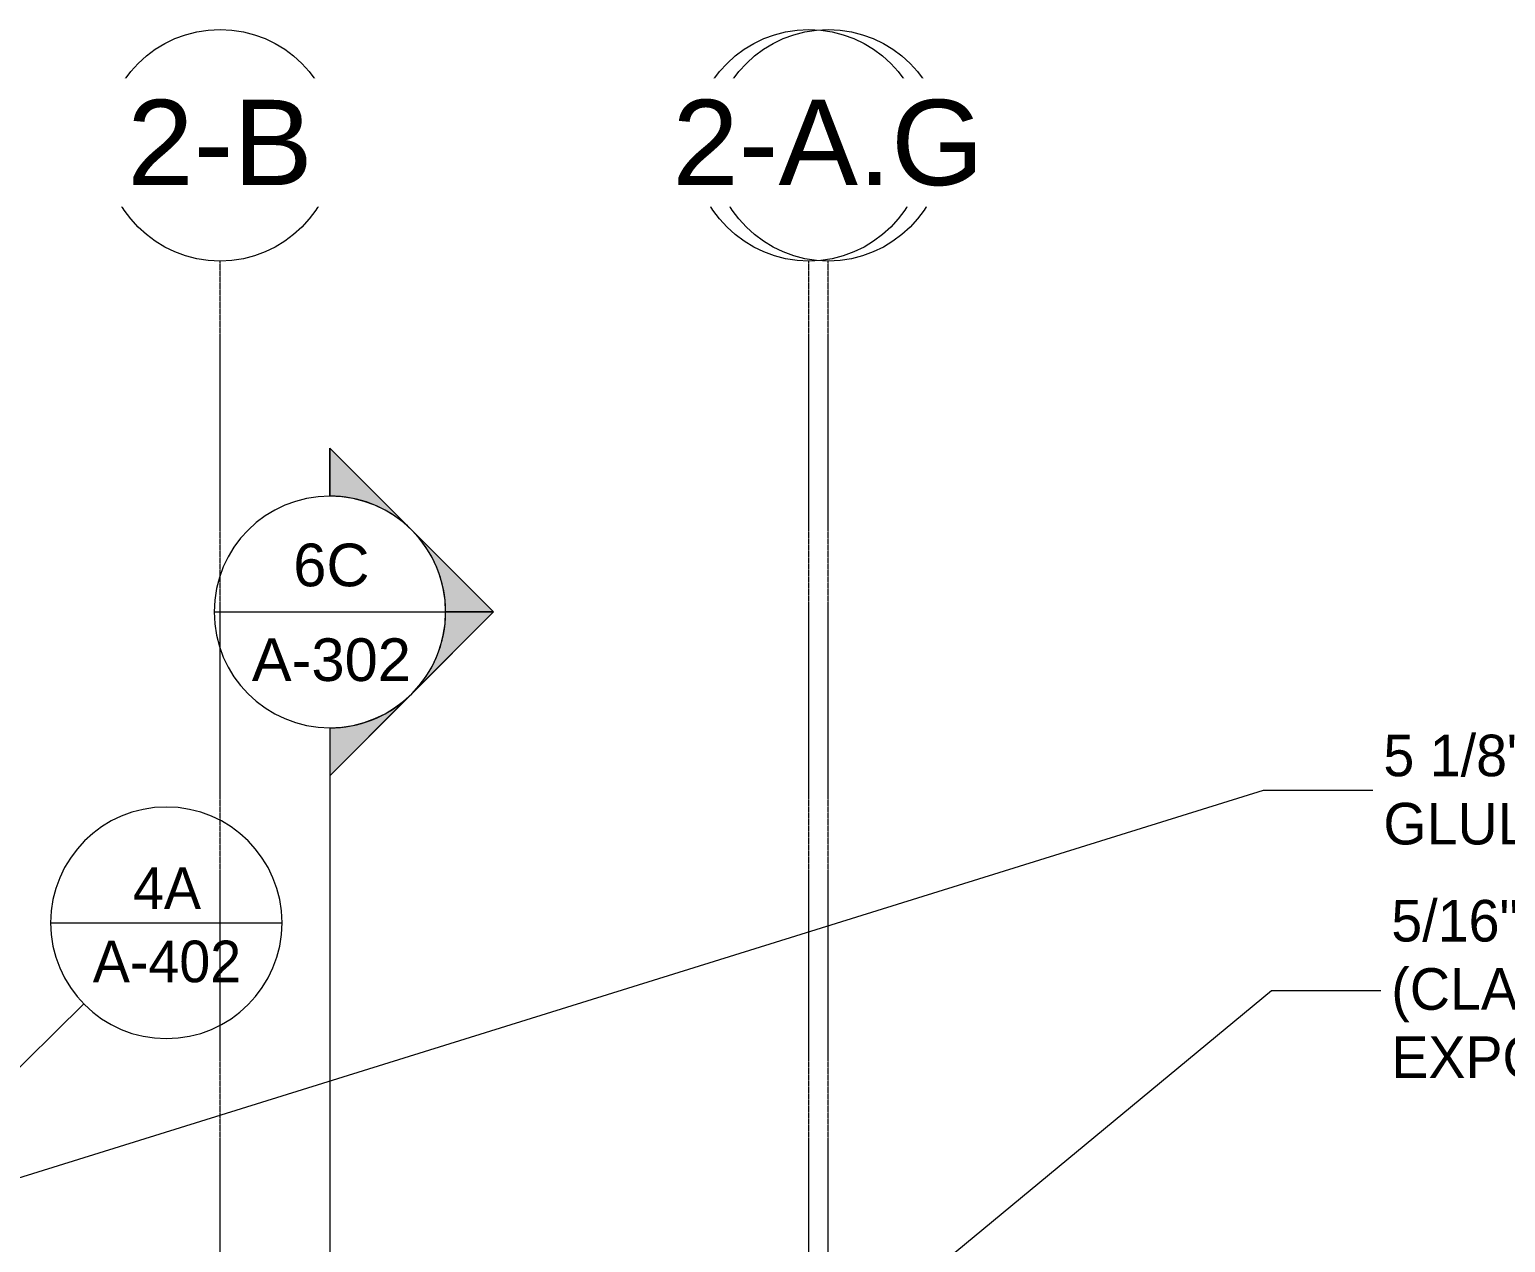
# Model space of a CAD drawing. Header units: inches. Extents: x 21386 to 98862, y -290 to 853.
# Drawn here: x 33180 to 33792, y 332 to 835 of the extents above; entities that cross this region are included whole.
import ezdxf

# ---------------------------------------------------------------- set-up
doc = ezdxf.new("R2010")
doc.units = ezdxf.units.IN
doc.header["$MEASUREMENT"] = 0
doc.linetypes.add('Grid Line 1_2_', pattern=[0.875, 0.5, -0.125, 0.125, -0.125])
for name, color, linetype, lineweight in [('A-ANNO-IDEN', 131, 'Continuous', 9), ('A-ANNO-SYMB', 150, 'Continuous', 9), ('G-ANNO-SYMB', 111, 'Continuous', 9), ('S-GRID', 1, 'Continuous', 9), ('S-GRID-IDEN', 1, 'Continuous', 9)]:
    doc.layers.add(name, color=color, linetype=linetype, lineweight=lineweight)
doc.styles.add('Arial_2', font='arial.ttf', dxfattribs={"height": 35.407186})
doc.styles.add('Arial_3', font='arial.ttf', dxfattribs={"height": 17.703593})
doc.styles.add('Century Gothic', font='GOTHIC.TTF', dxfattribs={"height": 17.245342})

# ---------------------------------------------------------------- blocks, each defined once
blk = doc.blocks.new('Section - Section Head - Filled-1526-Building Section - North_South looking East _ Fitness Center')
at = {"layer": 'G-ANNO-SYMB'}
h = blk.add_hatch(color=256, dxfattribs=at)
edge = h.paths.add_edge_path(flags=0)
edge.add_arc((22248.83, 593.16), 48.06, 47.9216, 90)
edge.add_line((22248.83, 641.22), (22248.83, 661.04))
edge.add_line((22248.83, 661.04), (22281.04, 628.83))
h = blk.add_hatch(color=256, dxfattribs=at)
edge = h.paths.add_edge_path(flags=0)
edge.add_line((22282.77, 627.1), (22316.72, 593.16))
edge.add_line((22316.72, 593.16), (22296.83, 593.16))
edge.add_arc((22248.83, 593.16), 48, 360, 405)
h = blk.add_hatch(color=256, dxfattribs=at)
edge = h.paths.add_edge_path(flags=0)
edge.add_arc((22248.83, 593.16), 48, 315, 360)
edge.add_line((22296.83, 593.16), (22316.72, 593.16))
edge.add_line((22316.72, 593.16), (22282.77, 559.22))
h = blk.add_hatch(color=256, dxfattribs=at)
edge = h.paths.add_edge_path(flags=0)
edge.add_line((22281.04, 557.48), (22248.83, 525.27))
edge.add_line((22248.83, 525.27), (22248.83, 545.09))
edge.add_arc((22248.83, 593.16), 48.06, 270, 312.0784)
for p, q in [((22316.72, 593.16), (22248.83, 661.04)), ((22248.83, 641.16), (22248.83, 661.04)), ((22281.04, 628.83), (22248.83, 661.04)), ((22248.83, 661.04), (22248.83, 641.22)), ((22316.72, 593.16), (22282.77, 627.1)), ((22316.72, 593.16), (22248.83, 525.27)), ((22282.77, 559.22), (22316.72, 593.16)), ((22296.83, 593.16), (22316.72, 593.16)), ((22316.72, 593.16), (22296.83, 593.16)), ((22248.83, 525.27), (22281.04, 557.48)), ((22248.83, 545.16), (22248.83, 525.27)), ((22248.83, 545.09), (22248.83, 525.27))]:
    blk.add_line(p, q, dxfattribs=at)
for radius, start, end in [(48, 90, 270), (48.06, 47.9216, 90), (48, 270, 90), (48, 360, 45), (48, 315, 360), (48.06, 270, 312.0784)]:
    blk.add_arc((22248.83, 593.16), radius, start, end, dxfattribs=at)
blk = doc.blocks.new('Grid - Grid Head - Circle-14747-Building Section - North_South looking East _ Fitness Center')
at = {"layer": 'S-GRID-IDEN'}
blk.add_circle((21143.8, 786.66), 48, dxfattribs=at)
blk = doc.blocks.new('Section - Callout Head-19020-Building Section - North_South looking East _ Fitness Center')
at = {"layer": 'A-ANNO-SYMB'}
blk.add_line((22472.78, 464.27), (22568.78, 464.27), dxfattribs=at)
for start, end in [(0, 180), (180, 360)]:
    blk.add_arc((22520.78, 464.27), 48, start, end, dxfattribs=at)

msp = doc.modelspace()

# ---------------------------------------------------------------- linework, layer by layer
at = {"layer": 'A-ANNO-IDEN', "color": 153}
for p, q in [((33120.47, 341.36), (33691.72, 519.32)), ((33691.72, 519.32), (33741.4, 519.32)), ((33429.75, 216.91), (33694.99, 436.21)), ((33694.99, 436.21), (33744.68, 436.21))]:
    msp.add_line(p, q, dxfattribs=at)
at = {"layer": 'A-ANNO-SYMB'}
msp.add_line((33155.64, 384.59), (33202.38, 430.6), dxfattribs=at)
at = {"layer": 'G-ANNO-SYMB'}
for p, q in [((33256.44, 593.16), (33352.44, 593.16)), ((33304.44, 545.16), (33304.44, -79.66))]:
    msp.add_line(p, q, dxfattribs=at)
at = {"layer": 'S-GRID', "linetype": 'Grid Line 1_2_'}
for p, q in [((33258.86, -129.44), (33258.86, 738.66)), ((33258.86, -129.44), (33258.86, 738.66)), ((33503.11, -129.44), (33503.11, 738.66)), ((33503.11, -129.44), (33503.11, 738.66)), ((33511.11, -129.44), (33511.11, 738.66)), ((33511.11, -129.44), (33511.11, 738.66))]:
    msp.add_line(p, q, dxfattribs=at)

# ---------------------------------------------------------------- block references
at = {"layer": 'A-ANNO-SYMB'}
msp.add_blockref('Section - Callout Head-19020-Building Section - North_South looking East _ Fitness Center', (10715.81, 0), dxfattribs=at)
at = {"layer": 'G-ANNO-SYMB'}
msp.add_blockref('Section - Section Head - Filled-1526-Building Section - North_South looking East _ Fitness Center', (11055.61, 0), dxfattribs=at)
at = {"layer": 'S-GRID-IDEN'}
for p in [(12115.06, 0), (12359.31, 0)]:
    msp.add_blockref('Grid - Grid Head - Circle-14747-Building Section - North_South looking East _ Fitness Center', p, dxfattribs=at)

# ---------------------------------------------------------------- texts
at = {"layer": 'A-ANNO-SYMB', "char_height": 17.245, "attachment_point": 2, "line_spacing_factor": 0.984117, "style": 'Century Gothic'}
for s, insert, width in [('4A', (33236.86, 487.26), 36.936), ('A-402', (33236.86, 456.87), 77.76)]:
    msp.add_mtext(s, dxfattribs=dict(at, insert=insert, width=width))
at = {"layer": 'G-ANNO-SYMB', "char_height": 17.704, "attachment_point": 2, "line_spacing_factor": 0.938532, "style": 'Arial_3'}
for s, insert, width in [('6C', (33305.05, 621.5), 37.584), ('A-302', (33305.05, 582.22), 78.624)]:
    msp.add_mtext(s, dxfattribs=dict(at, insert=insert, width=width))

# ---------------------------------------------------------------- next in the draw order: texts
at = {"layer": 'A-ANNO-IDEN', "char_height": 17.2453, "attachment_point": 1, "line_spacing_factor": 0.984117, "style": 'Century Gothic', "bg_fill": 3, "box_fill_scale": 1.25, "bg_fill_color": 0, "bg_fill_transparency": 0}
for s, insert, width in [('5 1/8" X 7 1/2" EXTERIOR GRADE\\PGLULAM BEAMS (4\'- 0 1/4" O.C.)', (33741.4, 542.28), 430.704), ('5/16" PHENOLIC RESIN PANELS\\P(CLASS A FLAME SPREAD) -\\PEXPOSED FASTENERS', (33744.68, 473.75), 407.16)]:
    msp.add_mtext(s, dxfattribs=dict(at, insert=insert, width=width))
at = {"layer": 'S-GRID-IDEN', "char_height": 35.407, "width": 85.104, "attachment_point": 2, "line_spacing_factor": 0.938532, "style": 'Arial_2', "bg_fill": 3, "box_fill_scale": 1.25, "bg_fill_color": 0, "bg_fill_transparency": 0}
for s, insert in [('3-2', (33258.85, 805.53)), ('3-1', (33503.1, 805.53))]:
    msp.add_mtext(s, dxfattribs=dict(at, insert=insert))

# ---------------------------------------------------------------- next in the draw order: block references
at = {"layer": 'S-GRID-IDEN'}
for p in [(12115.06, 0), (12367.31, 0)]:
    msp.add_blockref('Grid - Grid Head - Circle-14747-Building Section - North_South looking East _ Fitness Center', p, dxfattribs=at)

# ---------------------------------------------------------------- next in the draw order: texts
at = {"layer": 'S-GRID-IDEN', "char_height": 35.407, "attachment_point": 2, "line_spacing_factor": 0.938532, "style": 'Arial_2', "bg_fill": 3, "box_fill_scale": 1.25, "bg_fill_color": 0, "bg_fill_transparency": 0}
for s, insert, width in [('2-B', (33258.85, 805.53), 91.584), ('3-1.G', (33511.1, 805.53), 147.312)]:
    msp.add_mtext(s, dxfattribs=dict(at, insert=insert, width=width))

# ---------------------------------------------------------------- next in the draw order: block references
at = {"layer": 'S-GRID-IDEN'}
msp.add_blockref('Grid - Grid Head - Circle-14747-Building Section - North_South looking East _ Fitness Center', (12359.31, 0), dxfattribs=at)

# ---------------------------------------------------------------- next in the draw order: texts
at = {"layer": 'S-GRID-IDEN', "insert": (33503.1, 805.53), "char_height": 35.407, "width": 91.584, "attachment_point": 2, "line_spacing_factor": 0.938532, "style": 'Arial_2', "bg_fill": 3, "box_fill_scale": 1.25, "bg_fill_color": 0, "bg_fill_transparency": 0}
msp.add_mtext('2-A', dxfattribs=at)

# ---------------------------------------------------------------- next in the draw order: block references
at = {"layer": 'S-GRID-IDEN'}
msp.add_blockref('Grid - Grid Head - Circle-14747-Building Section - North_South looking East _ Fitness Center', (12367.31, 0), dxfattribs=at)

# ---------------------------------------------------------------- next in the draw order: texts
at = {"layer": 'S-GRID-IDEN', "insert": (33511.1, 805.53), "char_height": 35.407, "width": 153.792, "attachment_point": 2, "line_spacing_factor": 0.938532, "style": 'Arial_2', "bg_fill": 3, "box_fill_scale": 1.25, "bg_fill_color": 0, "bg_fill_transparency": 0}
msp.add_mtext('2-A.G', dxfattribs=at)

doc.saveas('drawing.dxf')
